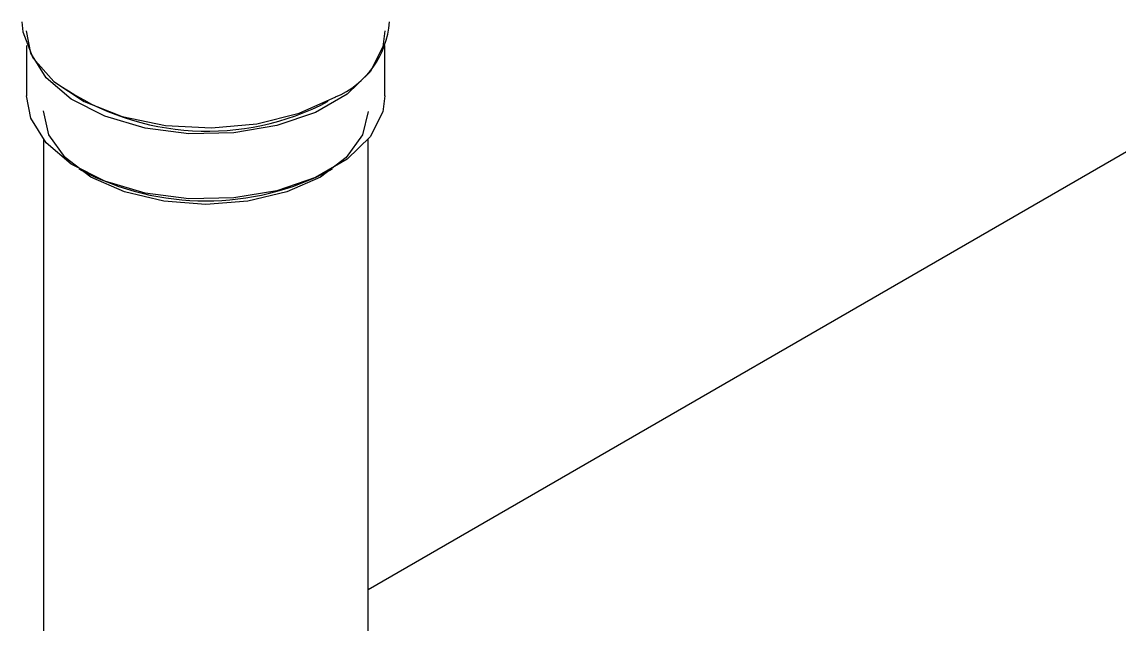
# Model space of a CAD drawing. Extents: x -976302 to -776254, y 5665 to 231437.
# Drawn here: x -787074 to -786893.8, y 89471.5 to 89570.4 of the extents above; entities that cross this region are included whole.
import ezdxf

# ---------------------------------------------------------------- set-up
doc = ezdxf.new("R2010")
doc.units = 0
doc.header["$LTSCALE"] = 1000
doc.header["$MEASUREMENT"] = 0
doc.layers.add('暖通', color=7, linetype='Continuous')

msp = doc.modelspace()

# ---------------------------------------------------------------- linework, layer by layer
at = {"layer": '暖通', "color": 7}
for p, q in [((-787017.17, 89477.19), (-786073.79, 90021.8)), ((-787017.17, 89477.19), (-786073.79, 90021.8)), ((-787073.28, 89566.52), (-787073.28, 89558.28)), ((-787073.28, 89566.52), (-787073.28, 89558.28)), ((-787014.4, 89558.28), (-787014.4, 89566.52)), ((-787014.4, 89558.28), (-787014.4, 89566.52)), ((-787070.51, 89551.08), (-787070.51, 89463.36)), ((-787070.51, 89551.08), (-787070.51, 89463.36)), ((-787017.17, 89463.36), (-787017.17, 89551.08)), ((-787017.17, 89463.36), (-787017.17, 89551.08)), ((-787064.66, 89546.26), (-787064.3, 89546.06)), ((-787064.66, 89546.26), (-787064.3, 89546.06)), ((-787023.38, 89546.06), (-787023.02, 89546.26)), ((-787023.38, 89546.06), (-787023.02, 89546.26))]:
    msp.add_line(p, q, dxfattribs=at)
at = {"layer": '暖通', "color": 7, "flags": 128}
for points in [[(-787074.03, 89570.4), (-787073.9, 89568.76), (-787072.25, 89564.49), (-787068.81, 89560.6), (-787063.81, 89557.32), (-787057.55, 89554.87), (-787050.43, 89553.39), (-787042.89, 89552.98), (-787035.42, 89553.66), (-787028.47, 89555.39), (-787022.49, 89558.07)], [(-787074.03, 89570.4), (-787073.9, 89568.76), (-787072.25, 89564.49), (-787068.81, 89560.6), (-787063.81, 89557.32), (-787057.55, 89554.87), (-787050.43, 89553.39), (-787042.89, 89552.98), (-787035.42, 89553.66), (-787028.47, 89555.39), (-787022.49, 89558.07)], [(-787014.4, 89568.96), (-787014.77, 89566.3), (-787016.83, 89562.21), (-787020.58, 89558.54), (-787025.8, 89555.53), (-787032.15, 89553.36), (-787039.24, 89552.17), (-787046.61, 89552.04), (-787053.81, 89552.97), (-787060.39, 89554.9), (-787065.92, 89557.72), (-787070.07, 89561.24), (-787072.57, 89565.25), (-787073.28, 89568.96)], [(-787014.4, 89568.96), (-787014.77, 89566.3), (-787016.83, 89562.21), (-787020.58, 89558.54), (-787025.8, 89555.53), (-787032.15, 89553.36), (-787039.24, 89552.17), (-787046.61, 89552.04), (-787053.81, 89552.97), (-787060.39, 89554.9), (-787065.92, 89557.72), (-787070.07, 89561.24), (-787072.57, 89565.25), (-787073.28, 89568.96)], [(-787014.4, 89558.28), (-787014.77, 89555.62), (-787016.83, 89551.53), (-787020.58, 89547.86), (-787025.8, 89544.85), (-787032.15, 89542.68), (-787039.24, 89541.49), (-787046.61, 89541.36), (-787053.81, 89542.29), (-787060.39, 89544.22), (-787065.92, 89547.04), (-787070.07, 89550.56), (-787072.57, 89554.57), (-787073.28, 89558.28)], [(-787014.4, 89558.28), (-787014.77, 89555.62), (-787016.83, 89551.53), (-787020.58, 89547.86), (-787025.8, 89544.85), (-787032.15, 89542.68), (-787039.24, 89541.49), (-787046.61, 89541.36), (-787053.81, 89542.29), (-787060.39, 89544.22), (-787065.92, 89547.04), (-787070.07, 89550.56), (-787072.57, 89554.57), (-787073.28, 89558.28)], [(-787017.17, 89555.68), (-787018.08, 89551.83), (-787020.74, 89548.11), (-787024.98, 89544.92), (-787030.51, 89542.48), (-787036.94, 89540.94), (-787043.84, 89540.41), (-787050.74, 89540.94), (-787057.18, 89542.48), (-787062.7, 89544.92), (-787066.94, 89548.11), (-787069.6, 89551.83), (-787070.51, 89555.81)], [(-787017.17, 89555.68), (-787018.08, 89551.83), (-787020.74, 89548.11), (-787024.98, 89544.92), (-787030.51, 89542.48), (-787036.94, 89540.94), (-787043.84, 89540.41), (-787050.74, 89540.94), (-787057.18, 89542.48), (-787062.7, 89544.92), (-787066.94, 89548.11), (-787069.6, 89551.83), (-787070.51, 89555.81)]]:
    msp.add_lwpolyline(points, dxfattribs=at)
at = {"layer": '暖通', "color": 7}
for centre, radius, start, end in [((-787028.15, 89571.46), 14.53, 292.8864, 355.7934), ((-787028.15, 89571.46), 14.53, 292.8864, 355.7934), ((-787043.6, 89595.1), 42.65, 235.684, 297.7716), ((-787043.6, 89595.1), 42.65, 235.684, 297.7716), ((-787043.84, 89584.94), 43.94, 242.2448, 297.7552), ((-787043.84, 89584.94), 43.94, 242.2448, 297.7552)]:
    msp.add_arc(centre, radius, start, end, dxfattribs=at)

doc.saveas('drawing.dxf')
